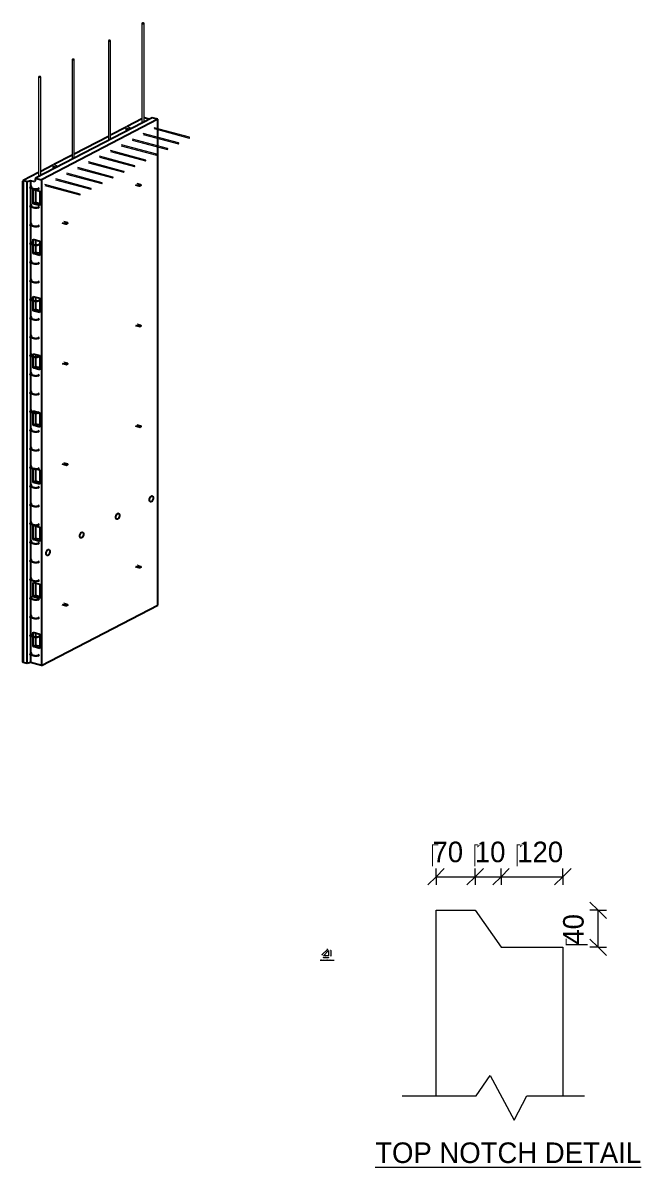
# Model space of a CAD drawing. Header units: millimetres. Extents: x 8200 to 32775, y -2059 to 19057.
# Drawn here: x 26763 to 32775, y 1067 to 12197 of the extents above; entities that cross this region are included whole.
import ezdxf

# ---------------------------------------------------------------- set-up
doc = ezdxf.new("R2010")
doc.units = ezdxf.units.MM
for name, color, linetype, lineweight in [('A-ANNO-DIMS', 211, 'Continuous', 9), ('A-ANNO-DIMS-3', 211, 'Continuous', 9), ('A-ANNO-DIMS-80', 211, 'Continuous', 9), ('A-DETL-THIN', 151, 'Continuous', 18), ('A-GENM', 13, 'Continuous', 18), ('A-WALL', 113, 'Continuous', 25), ('G-ANNO-TEXT', 231, 'Continuous', 9), ('S-RBAR', 171, 'Continuous', 18)]:
    doc.layers.add(name, color=color, linetype=linetype, lineweight=lineweight)
doc.styles.add('Arial_5', font='arial.ttf', dxfattribs={"height": 7.5})
doc.styles.add('Nirmala UI Semilight_3', font='NirmalaS.ttf', dxfattribs={"height": 7.5})
doc.styles.add('Nirmala UI Semilight_4', font='NirmalaS.ttf', dxfattribs={"height": 200})
doc.styles.add('Nirmala UI Semilight_5', font='NirmalaS.ttf', dxfattribs={"height": 200})
doc.dimstyles.new('Arrow_Filled_-_2_5_NI_UI_5', dxfattribs={"dimscale": 304.8, "dimtxt": 7.85523, "dimasz": 0.019685, "dimexe": 0.009843, "dimexo": 0.0625, "dimgap": 0.009843, "dimtad": 1, "dimdec": 4, "dimzin": 0, "dimdsep": 46, "dimtxsty": 'Nirmala UI Semilight_3', "dimblk1": 'OBLIQUE', "dimblk2": 'OBLIQUE', "dimsah": 1, "dimcen": 0.09, "dimazin": 0, "dimtfac": 1, "dimtdec": 4, "dimtix": 1, "dimtmove": 0, "dimatfit": 3, "dimfxl": 0.009843, "dimfxlon": 1, "dimtvp": 1, "dimtolj": 1, "dimtzin": 0, "dimarcsym": 2})
doc.dimstyles.new('Arrow_Filled_-_2_5_NI_UI_6', dxfattribs={"dimscale": 304.8, "dimtxt": 209.472789, "dimasz": 0.524934, "dimexe": 0.262467, "dimexo": 0.0625, "dimgap": 0.262467, "dimtad": 1, "dimdec": 4, "dimzin": 0, "dimdsep": 46, "dimtxsty": 'Nirmala UI Semilight_4', "dimblk1": 'OBLIQUE', "dimblk2": 'OBLIQUE', "dimsah": 1, "dimcen": 0.09, "dimazin": 0, "dimtfac": 1, "dimtdec": 4, "dimtix": 1, "dimtmove": 2, "dimatfit": 3, "dimfxl": 0.262467, "dimfxlon": 1, "dimtvp": 1, "dimtolj": 1, "dimtzin": 0, "dimarcsym": 2})
doc.dimstyles.new('Arrow_Filled_-_2_5_NI_UI_7', dxfattribs={"dimscale": 304.8, "dimtxt": 209.472789, "dimasz": 0.524934, "dimexe": 0.262467, "dimexo": 0.0625, "dimgap": 0.262467, "dimtad": 1, "dimdec": 4, "dimzin": 0, "dimdsep": 46, "dimtxsty": 'Nirmala UI Semilight_4', "dimblk1": 'OBLIQUE', "dimblk2": 'OBLIQUE', "dimsah": 1, "dimcen": 0.09, "dimazin": 0, "dimtfac": 1, "dimtdec": 4, "dimtix": 1, "dimtmove": 0, "dimatfit": 3, "dimfxl": 0.262467, "dimfxlon": 1, "dimtvp": 1, "dimtolj": 1, "dimtzin": 0, "dimarcsym": 2})

# ---------------------------------------------------------------- blocks, each defined once
blk = doc.blocks.new('Rebar Bar - Part 3166313199-431004-3D Ortho')
at = {"layer": 'S-RBAR'}
for p, q in [((-8255, 10611), (-8271, 10603)), ((-8267, 10595), (-8251, 10604))]:
    blk.add_line(p, q, dxfattribs=at)
blk = doc.blocks.new('Rebar Bar - Part 2227165887-431004-3D Ortho')
at = {"layer": 'S-RBAR'}
for points in [[(-8271, 10603, 0), (-8271, 10602, 0), (-8272, 10602, 0), (-8272, 10602, 0), (-8273, 10601, 0), (-8273, 10601, 0), (-8274, 10600, 0), (-8274, 10600, 0), (-8275, 10599, 0), (-8275, 10599, 0), (-8276, 10598, 0), (-8276, 10598, 0), (-8276, 10597, 0), (-8276, 10597, 0), (-8277, 10596, 0), (-8277, 10595, 0), (-8277, 10594, 0), (-8277, 10594, 0), (-8276, 10593, 0), (-8276, 10592, 0), (-8276, 10592, 0), (-8276, 10591, 0), (-8275, 10590, 0), (-8275, 10590, 0), (-8274, 10589, 0), (-8274, 10589, 0), (-8274, 10589, 0), (-8273, 10588, 0), (-8273, 10588, 0), (-8272, 10587, 0), (-8271, 10587, 0), (-8271, 10587, 0), (-8270, 10586, 0), (-8270, 10586, 0), (-8269, 10586, 0), (-8268, 10586, 0), (-8268, 10585, 0), (-8267, 10585, 0), (-8266, 10585, 0), (-8266, 10585, 0), (-8265, 10585, 0)], [(-8269, 10595, 0), (-8269, 10595, 0), (-8269, 10595, 0), (-8269, 10595, 0), (-8269, 10595, 0), (-8268, 10595, 0), (-8268, 10595, 0), (-8268, 10594, 0), (-8268, 10594, 0), (-8267, 10594, 0), (-8267, 10594, 0), (-8267, 10594, 0), (-8266, 10594, 0), (-8266, 10593, 0), (-8266, 10593, 0), (-8265, 10593, 0), (-8265, 10593, 0), (-8264, 10593, 0), (-8264, 10593, 0), (-8263, 10592, 0)], [(-8269, 10594, 0), (-8269, 10594, 0), (-8269, 10594, 0), (-8269, 10594, 0), (-8268, 10595, 0), (-8268, 10595, 0), (-8268, 10595, 0), (-8268, 10595, 0), (-8267, 10595, 0), (-8267, 10595, 0), (-8267, 10595, 0)]]:
    blk.add_polyline3d(points, dxfattribs=at)
blk = doc.blocks.new('Rebar Bar - Part 981547073-431004-3D Ortho')
at = {"layer": 'S-RBAR'}
for p, q in [((-8265, 10585), (-8228, 10575)), ((-8226, 10582), (-8263, 10592))]:
    blk.add_line(p, q, dxfattribs=at)
blk = doc.blocks.new('Rebar Bar - Part 2227165887-V4-3D Ortho')
at = {"layer": 'S-RBAR'}
for points in [[(-8197, 10577, 0), (-8198, 10576, 0), (-8198, 10576, 0), (-8199, 10576, 0), (-8200, 10576, 0), (-8200, 10575, 0), (-8201, 10575, 0), (-8202, 10575, 0), (-8203, 10575, 0), (-8203, 10574, 0), (-8204, 10574, 0), (-8205, 10574, 0), (-8206, 10574, 0), (-8206, 10574, 0), (-8207, 10574, 0), (-8208, 10574, 0), (-8209, 10573, 0), (-8210, 10573, 0), (-8211, 10573, 0), (-8211, 10573, 0), (-8212, 10573, 0), (-8213, 10573, 0), (-8214, 10573, 0), (-8215, 10573, 0), (-8216, 10573, 0), (-8216, 10573, 0), (-8217, 10573, 0), (-8218, 10573, 0), (-8219, 10573, 0), (-8220, 10573, 0), (-8221, 10573, 0), (-8222, 10573, 0), (-8222, 10574, 0), (-8223, 10574, 0), (-8224, 10574, 0), (-8225, 10574, 0), (-8226, 10574, 0), (-8226, 10574, 0), (-8227, 10574, 0), (-8228, 10575, 0), (-8228, 10575, 0)], [(-8201, 10584, 0), (-8201, 10584, 0), (-8202, 10583, 0), (-8202, 10583, 0), (-8203, 10583, 0), (-8203, 10583, 0), (-8204, 10583, 0), (-8204, 10583, 0), (-8205, 10582, 0), (-8205, 10582, 0), (-8206, 10582, 0), (-8206, 10582, 0), (-8207, 10582, 0), (-8208, 10582, 0), (-8208, 10582, 0), (-8209, 10582, 0), (-8210, 10581, 0), (-8210, 10581, 0), (-8211, 10581, 0), (-8212, 10581, 0), (-8213, 10581, 0), (-8213, 10581, 0), (-8214, 10581, 0), (-8215, 10581, 0), (-8216, 10581, 0), (-8216, 10581, 0), (-8217, 10581, 0), (-8218, 10581, 0), (-8219, 10581, 0), (-8219, 10581, 0), (-8220, 10581, 0), (-8221, 10581, 0), (-8221, 10581, 0), (-8222, 10582, 0), (-8223, 10582, 0), (-8223, 10582, 0), (-8224, 10582, 0), (-8225, 10582, 0), (-8225, 10582, 0), (-8226, 10582, 0), (-8226, 10582, 0)]]:
    blk.add_polyline3d(points, dxfattribs=at)
blk = doc.blocks.new('Rebar Bar - Part 3131074535-431004-3D Ortho')
at = {"layer": 'S-RBAR'}
for p, q in [((-8185, 10592), (-8201, 10584)), ((-8197, 10577), (-8181, 10585))]:
    blk.add_line(p, q, dxfattribs=at)
blk = doc.blocks.new('Rebar Bar - Part 3131074535-V5-3D Ortho')
at = {"layer": 'S-RBAR'}
for p, q in [((-8185, 10229), (-8201, 10221)), ((-8197, 10214), (-8181, 10222))]:
    blk.add_line(p, q, dxfattribs=at)
blk = doc.blocks.new('Rebar Bar - Part 3131074535-V6-3D Ortho')
at = {"layer": 'S-RBAR'}
for p, q in [((-8178, 10051), (-8201, 10039)), ((-8197, 10032), (-8178, 10042))]:
    blk.add_line(p, q, dxfattribs=at)
blk = doc.blocks.new('Rebar Bar - Part 3131074535-V7-3D Ortho')
at = {"layer": 'S-RBAR'}
for p, q in [((-8185, 7687), (-8201, 7679)), ((-8197, 7671), (-8181, 7680))]:
    blk.add_line(p, q, dxfattribs=at)
blk = doc.blocks.new('Rebar Bar - Part 3166313199-V8-3D Ortho')
at = {"layer": 'S-RBAR'}
for p, q in [((-8255, 6979), (-8271, 6971)), ((-8267, 6964), (-8251, 6973))]:
    blk.add_line(p, q, dxfattribs=at)
blk = doc.blocks.new('RR spread anchor face based - RR-SA-3_0-200-1726827-3D Ortho')
at = {"layer": 'A-GENM'}
for p, q in [((-8050, 10816), (-8052, 10812)), ((-8052, 10812), (-8052, 10772)), ((-8050, 10816), (-8044, 10819)), ((-8021, 10808), (-8050, 10816)), ((-8044, 10819), (-8016, 10811)), ((-8037, 10796), (-8037, 10792)), ((-8021, 10808), (-8016, 10811)), ((-8019, 10803), (-8021, 10808)), ((-8014, 10806), (-8019, 10803)), ((-8019, 10789), (-8019, 10803)), ((-8016, 10811), (-8014, 10806)), ((-8014, 10806), (-8014, 10792)), ((-8043, 10789), (-8043, 10793)), ((-8028, 10789), (-8028, 10785)), ((-8028, 10785), (-8028, 10784))]:
    blk.add_line(p, q, dxfattribs=at)
for points in [[(-8043, 10793, 0), (-8043, 10795, 0), (-8042, 10797, 0), (-8041, 10798, 0), (-8039, 10799, 0), (-8038, 10800, 0), (-8036, 10800, 0), (-8034, 10799, 0), (-8032, 10797, 0), (-8030, 10796, 0), (-8029, 10794, 0), (-8029, 10791, 0), (-8028, 10789, 0)], [(-8036, 10800, 0), (-8037, 10798, 0), (-8037, 10796, 0)], [(-8038, 10780, 0), (-8039, 10781, 0), (-8041, 10783, 0), (-8042, 10785, 0), (-8043, 10787, 0), (-8043, 10789, 0)], [(-8037, 10792, 0), (-8037, 10790, 0), (-8036, 10788, 0), (-8035, 10786, 0), (-8033, 10784, 0), (-8032, 10783, 0)]]:
    blk.add_polyline3d(points, dxfattribs=at)
blk = doc.blocks.new('RR spread anchor face based - RR-SA-2_5-150-1726819-3D Ortho')
at = {"layer": 'A-GENM'}
for p, q in [((-7960, 10256), (-7924, 10246)), ((-7924, 10237), (-7960, 10246)), ((-7906, 10255), (-7943, 10265)), ((-7928, 10251), (-7933, 10252)), ((-7924, 10256), (-7920, 10255)), ((-7924, 10246), (-7918, 10246)), ((-7924, 10237), (-7924, 10246)), ((-7918, 10246), (-7904, 10253)), ((-7918, 10246), (-7918, 10236)), ((-7904, 10244), (-7918, 10236)), ((-7904, 10253), (-7906, 10255)), ((-7904, 10253), (-7904, 10244)), ((-7918, 10236), (-7924, 10237))]:
    blk.add_line(p, q, dxfattribs=at)
for points in [[(-7933, 10252, 0), (-7934, 10252, 0), (-7935, 10253, 0), (-7935, 10254, 0), (-7935, 10254, 0), (-7935, 10255, 0), (-7934, 10256, 0), (-7933, 10256, 0), (-7931, 10256, 0), (-7930, 10257, 0), (-7928, 10257, 0), (-7926, 10257, 0), (-7924, 10256, 0)], [(-7920, 10255, 0), (-7918, 10254, 0), (-7917, 10254, 0), (-7917, 10253, 0), (-7917, 10252, 0), (-7917, 10252, 0), (-7918, 10251, 0), (-7919, 10251, 0), (-7921, 10250, 0), (-7922, 10250, 0), (-7924, 10250, 0), (-7926, 10250, 0), (-7928, 10251, 0)]]:
    blk.add_polyline3d(points, dxfattribs=at)
blk = doc.blocks.new('Rebar Bar - Part 1814174108-431004-3D Ortho')
at = {"layer": 'S-RBAR'}
for p, q in [((-7511, 12023), (-7511, 11053)), ((-7491, 11063), (-7491, 12023))]:
    blk.add_line(p, q, dxfattribs=at)
for points in [[(-7495, 12026, 0), (-7497, 12027, 0), (-7500, 12027, 0), (-7503, 12027, 0), (-7505, 12027, 0), (-7507, 12026, 0), (-7509, 12025, 0), (-7510, 12025, 0), (-7511, 12024, 0), (-7511, 12023, 0), (-7510, 12022, 0), (-7509, 12021, 0), (-7507, 12020, 0)], [(-7507, 12020, 0), (-7505, 12020, 0), (-7502, 12020, 0), (-7499, 12020, 0), (-7497, 12020, 0), (-7495, 12020, 0), (-7493, 12021, 0), (-7492, 12022, 0), (-7491, 12023, 0), (-7491, 12024, 0), (-7492, 12025, 0), (-7493, 12026, 0), (-7495, 12026, 0)]]:
    blk.add_polyline3d(points, dxfattribs=at)
blk = doc.blocks.new('Rebar Bar - Part 1026889929-431004-3D Ortho')
at = {"layer": 'S-RBAR'}
for p, q in [((-8189, 11672), (-8189, 10701)), ((-8169, 10712), (-8169, 11672))]:
    blk.add_line(p, q, dxfattribs=at)
for points in [[(-8173, 11675, 0), (-8175, 11675, 0), (-8178, 11675, 0), (-8181, 11675, 0), (-8183, 11675, 0), (-8185, 11674, 0), (-8187, 11674, 0), (-8188, 11673, 0), (-8189, 11672, 0), (-8189, 11671, 0), (-8188, 11670, 0), (-8187, 11669, 0), (-8185, 11668, 0)], [(-8185, 11668, 0), (-8182, 11668, 0), (-8180, 11668, 0), (-8177, 11668, 0), (-8175, 11668, 0), (-8173, 11669, 0), (-8171, 11669, 0), (-8170, 11670, 0), (-8169, 11671, 0), (-8169, 11672, 0), (-8170, 11673, 0), (-8171, 11674, 0), (-8173, 11675, 0)]]:
    blk.add_polyline3d(points, dxfattribs=at)
blk = doc.blocks.new('Rebar Bar - Part 1386382727-431004-3D Ortho')
at = {"layer": 'S-RBAR'}
for p, q in [((-7184, 12193), (-7184, 11223)), ((-7164, 11233), (-7164, 12193))]:
    blk.add_line(p, q, dxfattribs=at)
for points in [[(-7168, 12196, 0), (-7170, 12196, 0), (-7173, 12197, 0), (-7176, 12197, 0), (-7178, 12196, 0), (-7180, 12196, 0), (-7182, 12195, 0), (-7183, 12194, 0), (-7184, 12193, 0), (-7184, 12192, 0), (-7183, 12191, 0), (-7182, 12191, 0), (-7180, 12190, 0)], [(-7180, 12190, 0), (-7178, 12189, 0), (-7175, 12189, 0), (-7172, 12189, 0), (-7170, 12190, 0), (-7168, 12190, 0), (-7166, 12191, 0), (-7165, 12192, 0), (-7164, 12193, 0), (-7164, 12194, 0), (-7165, 12195, 0), (-7166, 12195, 0), (-7168, 12196, 0)]]:
    blk.add_polyline3d(points, dxfattribs=at)
blk = doc.blocks.new('Rebar Bar - Part 4226160731-431004-3D Ortho')
at = {"layer": 'S-RBAR'}
for p, q in [((-8130, 10616), (-7787, 10524)), ((-7785, 10532), (-8128, 10624))]:
    blk.add_line(p, q, dxfattribs=at)
for points in [[(-7784, 10529, 0), (-7784, 10530, 0), (-7784, 10531, 0), (-7785, 10531, 0), (-7785, 10532, 0), (-7786, 10532, 0), (-7786, 10532, 0), (-7787, 10531, 0), (-7788, 10531, 0), (-7788, 10530, 0), (-7788, 10529, 0), (-7789, 10528, 0), (-7789, 10527, 0)], [(-7789, 10527, 0), (-7789, 10526, 0), (-7788, 10525, 0), (-7788, 10525, 0), (-7788, 10524, 0), (-7787, 10524, 0), (-7786, 10524, 0), (-7786, 10525, 0), (-7785, 10525, 0), (-7785, 10526, 0), (-7784, 10527, 0), (-7784, 10528, 0), (-7784, 10529, 0)]]:
    blk.add_polyline3d(points, dxfattribs=at)
blk = doc.blocks.new('Rebar Bar - Part 4226160731-V9-3D Ortho')
at = {"layer": 'S-RBAR'}
for p, q in [((-7491, 10947), (-7149, 10855)), ((-7147, 10863), (-7489, 10955))]:
    blk.add_line(p, q, dxfattribs=at)
for points in [[(-7146, 10860, 0), (-7146, 10861, 0), (-7146, 10862, 0), (-7147, 10863, 0), (-7147, 10863, 0), (-7148, 10863, 0), (-7148, 10863, 0), (-7149, 10862, 0), (-7150, 10862, 0), (-7150, 10861, 0), (-7150, 10860, 0), (-7151, 10859, 0), (-7151, 10858, 0)], [(-7151, 10858, 0), (-7151, 10857, 0), (-7150, 10856, 0), (-7150, 10856, 0), (-7150, 10855, 0), (-7149, 10855, 0), (-7148, 10855, 0), (-7148, 10856, 0), (-7147, 10856, 0), (-7147, 10857, 0), (-7146, 10858, 0), (-7146, 10859, 0), (-7146, 10860, 0)]]:
    blk.add_polyline3d(points, dxfattribs=at)
blk = doc.blocks.new('DIMBLOCK115-CHAMFER DETAIL')
at = {"layer": 'A-ANNO-DIMS-3'}
for p, q in [((29686, 3105), (29683, 3102)), ((29686, 3105), (29689, 3108)), ((29686, 3105), (29686, 3108)), ((29686, 3105), (29736, 3105)), ((29686, 3105), (29686, 3102)), ((29736, 3105), (29733, 3102)), ((29736, 3105), (29739, 3108)), ((29736, 3105), (29736, 3108)), ((29736, 3105), (29736, 3102))]:
    blk.add_line(p, q, dxfattribs=at)
at = {"layer": 'A-ANNO-DIMS-3', "color": 0, "insert": (29706, 3118), "char_height": 7.5, "width": 11.65, "attachment_point": 1, "line_spacing_factor": 1.142579, "style": 'Nirmala UI Semilight_3'}
blk.add_mtext('\u202a10', dxfattribs=at)
blk = doc.blocks.new('_Oblique')
at = {"color": 0, "linetype": 'ByBlock', "lineweight": -2}
blk.add_line((-0.5, -0.5), (0.5, 0.5), dxfattribs=at)
blk = doc.blocks.new('DIMBLOCK116-CHAMFER DETAIL')
at = {"layer": 'A-ANNO-DIMS-3'}
for p, q in [((29757, 3173), (29754, 3176)), ((29757, 3173), (29754, 3173)), ((29757, 3123), (29754, 3126)), ((29757, 3123), (29754, 3123)), ((29757, 3173), (29757, 3123)), ((29757, 3173), (29760, 3170)), ((29757, 3173), (29760, 3173)), ((29757, 3123), (29760, 3120)), ((29757, 3123), (29760, 3123))]:
    blk.add_line(p, q, dxfattribs=at)
at = {"layer": 'A-ANNO-DIMS-3', "color": 0, "insert": (29745, 3143), "char_height": 7.5, "width": 11.65, "attachment_point": 1, "rotation": 90, "line_spacing_factor": 1.142579, "style": 'Nirmala UI Semilight_3'}
blk.add_mtext('\u202a10', dxfattribs=at)
blk = doc.blocks.new('DIMBLOCK117-CHAMFER DETAIL')
at = {"layer": 'A-ANNO-DIMS-3'}
for p, q in [((29674, 3135), (29672, 3137)), ((29674, 3135), (29724, 3185)), ((29674, 3135), (29674, 3139)), ((29674, 3135), (29674, 3130)), ((29674, 3135), (29677, 3133)), ((29724, 3185), (29722, 3187)), ((29724, 3185), (29724, 3189)), ((29724, 3185), (29724, 3180)), ((29724, 3185), (29727, 3183))]:
    blk.add_line(p, q, dxfattribs=at)
at = {"layer": 'A-ANNO-DIMS-3', "color": 0, "insert": (29687, 3165), "char_height": 7.5, "width": 11.83, "attachment_point": 1, "rotation": 45, "line_spacing_factor": 1.142579, "style": 'Nirmala UI Semilight_3'}
blk.add_mtext('\u202a14', dxfattribs=at)
blk = doc.blocks.new('DIMBLOCK118-TOP NOTCH DETAIL')
at = {"layer": 'A-ANNO-DIMS-80'}
for p, q in [((30781, 3892), (30861, 3972)), ((30781, 3892), (30781, 3972)), ((31161, 3892), (31241, 3972)), ((31161, 3892), (31161, 3972)), ((30781, 3892), (30701, 3812)), ((30781, 3892), (31161, 3892)), ((30781, 3892), (30781, 3812)), ((31161, 3892), (31081, 3812)), ((31161, 3892), (31161, 3812))]:
    blk.add_line(p, q, dxfattribs=at)
at = {"layer": 'A-ANNO-DIMS-80', "color": 0, "insert": (30746, 4233), "char_height": 200, "width": 356.48, "attachment_point": 1, "line_spacing_factor": 1.142579, "style": 'Nirmala UI Semilight_4'}
blk.add_mtext('\u202a70', dxfattribs=at)
blk = doc.blocks.new('DIMBLOCK119-TOP NOTCH DETAIL')
at = {"layer": 'A-ANNO-DIMS-80'}
for p, q in [((31161, 3892), (31241, 3972)), ((31161, 3892), (31161, 3972)), ((31413, 3892), (31493, 3972)), ((31413, 3892), (31413, 3972)), ((31161, 3892), (31081, 3812)), ((31161, 3892), (31413, 3892)), ((31161, 3892), (31161, 3812)), ((31413, 3892), (31333, 3812)), ((31413, 3892), (31413, 3812))]:
    blk.add_line(p, q, dxfattribs=at)
at = {"layer": 'A-ANNO-DIMS-80', "color": 0, "insert": (31158, 4233), "char_height": 200, "width": 310.78, "attachment_point": 1, "line_spacing_factor": 1.142579, "style": 'Nirmala UI Semilight_4'}
blk.add_mtext('\u202a10', dxfattribs=at)
blk = doc.blocks.new('DIMBLOCK120-TOP NOTCH DETAIL')
at = {"layer": 'A-ANNO-DIMS-80'}
for p, q in [((31413, 3892), (31493, 3972)), ((31413, 3892), (31413, 3972)), ((32013, 3892), (32093, 3972)), ((32013, 3892), (32013, 3972)), ((31413, 3892), (31333, 3812)), ((31413, 3892), (32013, 3892)), ((31413, 3892), (31413, 3812)), ((32013, 3892), (31933, 3812)), ((32013, 3892), (32013, 3812))]:
    blk.add_line(p, q, dxfattribs=at)
at = {"layer": 'A-ANNO-DIMS-80', "color": 0, "insert": (31570, 4233), "char_height": 200, "width": 493.59, "attachment_point": 1, "line_spacing_factor": 1.142579, "style": 'Nirmala UI Semilight_4'}
blk.add_mtext('\u202a120', dxfattribs=at)
blk = doc.blocks.new('DIMBLOCK121-TOP NOTCH DETAIL')
at = {"layer": 'A-ANNO-DIMS-80'}
for p, q in [((32357, 3565), (32277, 3645)), ((32357, 3565), (32277, 3565)), ((32357, 3205), (32357, 3565)), ((32357, 3565), (32437, 3485)), ((32357, 3565), (32437, 3565)), ((32357, 3205), (32277, 3285)), ((32357, 3205), (32277, 3205)), ((32357, 3205), (32437, 3125)), ((32357, 3205), (32437, 3205))]:
    blk.add_line(p, q, dxfattribs=at)
at = {"layer": 'A-ANNO-DIMS-80', "color": 0, "insert": (32016, 3231), "char_height": 200, "width": 370.2, "attachment_point": 1, "rotation": 90, "line_spacing_factor": 1.142579, "style": 'Nirmala UI Semilight_4'}
blk.add_mtext('\u202a40', dxfattribs=at)

msp = doc.modelspace()

# ---------------------------------------------------------------- linework, layer by layer
at = {"layer": 'A-DETL-THIN', "lineweight": 9}
for p, q in [((30781.0825, 1760.77489), (30781.0825, 3565.45823)), ((30781.0825, 3565.45823), (31161.0825, 3565.45823)), ((31161.0825, 3565.45823), (31413.45613, 3205.03133)), ((31413.45613, 3205.03133), (32013.45613, 3205.03133)), ((32013.45613, 3205.03133), (32013.45613, 1760.77489)), ((31172.06228, 1760.77489), (31306.26858, 1959.7439)), ((31306.26858, 1959.7439), (31540.46837, 1523.30928)), ((30452.06228, 1760.77489), (31172.06228, 1760.77489)), ((31540.46837, 1523.30928), (31664.09708, 1760.77489)), ((31664.09708, 1760.77489), (32224.09708, 1760.77489))]:
    msp.add_line(p, q, dxfattribs=at)
at = {"layer": 'A-DETL-THIN'}
for p, q in [((29736.35133, 3172.79249), (29686.35133, 3122.79249)), ((29736.35133, 3122.79249), (29686.35133, 3122.79249)), ((29736.35133, 3172.79249), (29736.35133, 3122.79249))]:
    msp.add_line(p, q, dxfattribs=at)
at = {"layer": 'A-WALL'}
for p, q in [((28019.73214, 11273.91006), (26886.13889, 10685.67538)), ((28076.50618, 11258.58796), (26942.91294, 10670.35328)), ((27921.18422, 11262.45335), (27776.80379, 11187.53267)), ((27945.79736, 11275.22539), (27941.00436, 11272.73825)), ((27945.79946, 11275.22483), (27986.35157, 11264.28068)), ((27986.35157, 11264.28068), (27971.06523, 11249.95067)), ((27971.06523, 11249.95067), (27972.70627, 11249.50779)), ((27986.35157, 11264.28068), (27986.35157, 11256.5885)), ((28076.50618, 11258.58796), (28019.73214, 11273.91006)), ((28076.50618, 11166.34233), (28076.50618, 11258.58796)), ((27765.9931, 11181.92288), (27614.02881, 11103.06685)), ((28076.50618, 11082.46225), (28076.50618, 11158.14654)), ((27594.20866, 11092.78194), (27263.07115, 10920.95085)), ((28076.50618, 10998.58216), (28076.50618, 11074.35578)), ((27243.251, 10910.66594), (27064.35974, 10817.83719)), ((28076.50618, 6533.79784), (28076.50618, 10990.42773)), ((27053.028, 10811.95702), (26936.0956, 10751.27944)), ((26916.27545, 10740.99454), (26765.40976, 10662.70858)), ((26886.13889, 10685.67538), (26878.02805, 10650.77078)), ((26886.13889, 10685.67538), (26942.91294, 10670.35328)), ((26765.41166, 10662.71006), (26763.14973, 10658.66019)), ((26763.14973, 5980.237), (26763.14973, 10658.66019)), ((26805.96397, 10651.76387), (26765.41186, 10662.70802)), ((26765.41186, 10662.70802), (26765.41186, 5975.01144)), ((26837.47199, 10661.71599), (26805.96397, 10651.76387)), ((26805.96397, 5964.06729), (26805.96397, 10651.76387)), ((26878.02805, 10650.77078), (26837.47199, 10661.71599)), ((26837.47199, 10661.71599), (26837.47199, 10604.16697)), ((26837.47199, 10595.06341), (26837.47199, 10594.27552)), ((26837.47199, 10585.5683), (26837.47199, 10422.59408)), ((26861.80452, 10437.2246), (26861.80452, 10576.32539)), ((26861.80452, 10576.32539), (26926.69125, 10558.81384)), ((26942.91294, 10670.35328), (26942.91294, 5945.56316)), ((26884.5386, 10570.18994), (26884.5386, 10451.89721)), ((26926.69125, 10558.81384), (26926.69125, 10419.71306)), ((26837.47199, 10413.49051), (26837.47199, 10412.70262)), ((26837.47199, 10403.99541), (26837.47199, 10241.02118)), ((26861.80452, 10437.2246), (26884.5386, 10451.89721)), ((26926.69125, 10419.71306), (26861.80452, 10437.2246)), ((26884.5386, 10451.89721), (26926.69125, 10440.52111)), ((26837.47199, 10231.91762), (26837.47199, 10231.12972)), ((26837.47199, 10222.42251), (26837.47199, 10059.44828)), ((26837.47199, 10050.34472), (26837.47199, 10049.55683)), ((26837.47199, 10040.84961), (26837.47199, 9877.87539)), ((26861.80452, 10042.24087), (26861.80452, 10091.79097)), ((26861.80452, 10091.79097), (26926.69125, 10074.27943)), ((26861.80452, 9952.69018), (26861.80452, 10034.12779)), ((26884.5386, 10085.65553), (26884.5386, 10036.93012)), ((26884.5386, 10028.64643), (26884.5386, 9967.36279)), ((26926.69125, 10074.27943), (26926.69125, 9935.17864)), ((26861.80452, 9952.69018), (26884.5386, 9967.36279)), ((26926.69125, 9935.17864), (26861.80452, 9952.69018)), ((26884.5386, 9967.36279), (26926.69125, 9955.98669)), ((26837.47199, 9868.77183), (26837.47199, 9867.98393)), ((26837.47199, 9859.27672), (26837.47199, 9696.30249)), ((26837.47199, 9687.19893), (26837.47199, 9686.41104)), ((26837.47199, 9677.70382), (26837.47199, 9514.72972)), ((26837.47199, 9505.62603), (26837.47199, 9504.83814)), ((26837.47199, 9496.13093), (26837.47199, 9333.1567)), ((26861.80452, 9497.52218), (26861.80452, 9535.38782)), ((26861.80452, 9535.38782), (26926.69125, 9517.87628)), ((26861.80452, 9396.28703), (26861.80452, 9489.4091)), ((26884.5386, 9529.25238), (26884.5386, 9492.21144)), ((26884.5386, 9483.92774), (26884.5386, 9410.95964)), ((26926.69125, 9517.87628), (26926.69125, 9378.77549)), ((26861.80452, 9396.28703), (26884.5386, 9410.95964)), ((26926.69125, 9378.77549), (26861.80452, 9396.28703)), ((26884.5386, 9410.95964), (26926.69125, 9399.58354)), ((26837.47199, 9324.05314), (26837.47199, 9323.26524)), ((26837.47199, 9314.55803), (26837.47199, 9151.5838)), ((26837.47199, 9142.48024), (26837.47199, 9141.69235)), ((26837.47199, 9132.98513), (26837.47199, 8970.01091)), ((26837.47199, 8960.90735), (26837.47199, 8960.11945)), ((26837.47199, 8951.41224), (26837.47199, 8788.43801)), ((26861.80452, 8952.80349), (26861.80452, 8978.98466)), ((26861.80452, 8978.98466), (26926.69125, 8961.47312)), ((26861.80452, 8839.88387), (26861.80452, 8944.69041)), ((26884.5386, 8972.84922), (26884.5386, 8947.49275)), ((26884.5386, 8939.20906), (26884.5386, 8854.55648)), ((26926.69125, 8961.47312), (26926.69125, 8822.37233)), ((26861.80452, 8839.88387), (26884.5386, 8854.55648)), ((26926.69125, 8822.37233), (26861.80452, 8839.88387)), ((26884.5386, 8854.55648), (26926.69125, 8843.18038)), ((26837.47199, 8779.33445), (26837.47199, 8778.54656)), ((26837.47199, 8769.83934), (26837.47199, 8606.86511)), ((26837.47199, 8597.76155), (26837.47199, 8596.97366)), ((26837.47199, 8588.26644), (26837.47199, 8425.29222)), ((26837.47199, 8416.18866), (26837.47199, 8415.40076)), ((26837.47199, 8406.69355), (26837.47199, 8243.71932)), ((26861.80452, 8408.0848), (26861.80452, 8422.58151)), ((26861.80452, 8422.58151), (26912.12015, 8409.0024)), ((26861.80452, 8283.48072), (26861.80452, 8399.97172)), ((26884.5386, 8416.44607), (26884.5386, 8402.77406)), ((26884.5386, 8394.49037), (26884.5386, 8298.15333)), ((26918.35617, 8407.31943), (26926.69125, 8405.06997)), ((26926.69125, 8405.06997), (26926.69125, 8265.96918)), ((26861.80452, 8283.48072), (26884.5386, 8298.15333)), ((26926.69125, 8265.96918), (26861.80452, 8283.48072)), ((26884.5386, 8298.15333), (26926.69125, 8286.77723)), ((26837.47199, 8234.61576), (26837.47199, 8233.82787)), ((26837.47199, 8225.12065), (26837.47199, 8062.14643)), ((26837.47199, 8053.04286), (26837.47199, 8052.25497)), ((26837.47199, 8043.54776), (26837.47199, 7880.57353)), ((26837.47199, 7871.46997), (26837.47199, 7870.68207)), ((26837.47199, 7861.97486), (26837.47199, 7699.00063)), ((26861.80452, 7863.36612), (26861.80452, 7866.17835)), ((26861.80452, 7866.17835), (26893.87349, 7857.52363)), ((26861.80452, 7727.07757), (26861.80452, 7854.9302)), ((26884.5386, 7860.04291), (26884.5386, 7858.05537)), ((26884.5386, 7849.77168), (26884.5386, 7741.75018)), ((26908.61111, 7853.54626), (26926.69125, 7848.66681)), ((26926.69125, 7848.66681), (26926.69125, 7709.56602)), ((26837.47199, 7689.89707), (26837.47199, 7689.10918)), ((26837.47199, 7680.40196), (26837.47199, 7517.42774)), ((26861.80452, 7727.07757), (26884.5386, 7741.75018)), ((26926.69125, 7709.56602), (26861.80452, 7727.07757)), ((26884.5386, 7741.75018), (26926.69125, 7730.37407)), ((26837.47199, 7508.32418), (26837.47199, 7507.53628)), ((26837.47199, 7498.82907), (26837.47199, 7335.85484)), ((26837.47199, 7326.75128), (26837.47199, 7325.96339)), ((26837.47199, 7317.25617), (26837.47199, 7154.28195)), ((26861.80452, 7170.67441), (26861.80452, 7309.7752)), ((26861.80452, 7309.7752), (26926.69125, 7292.26366)), ((26884.5386, 7303.63976), (26884.5386, 7185.34702)), ((26926.69125, 7292.26366), (26926.69125, 7153.16287)), ((26837.47199, 7145.17838), (26837.47199, 7144.39049)), ((26837.47199, 7135.68328), (26837.47199, 6972.70905)), ((26861.80452, 7170.67441), (26884.5386, 7185.34702)), ((26926.69125, 7153.16287), (26861.80452, 7170.67441)), ((26884.5386, 7185.34702), (26926.69125, 7173.97092)), ((26837.47199, 6963.60549), (26837.47199, 6962.81759)), ((26837.47199, 6954.11038), (26837.47199, 6791.13615)), ((26837.47199, 6782.03259), (26837.47199, 6781.2447)), ((26837.47199, 6772.53748), (26837.47199, 6609.56326)), ((26861.80452, 6614.27126), (26861.80452, 6753.37204)), ((26861.80452, 6753.37204), (26926.69125, 6735.8605)), ((26884.5386, 6747.2366), (26884.5386, 6628.94387)), ((26926.69125, 6735.8605), (26926.69125, 6596.75971)), ((26837.47199, 6600.4597), (26837.47199, 6599.6718)), ((26837.47199, 6590.96459), (26837.47199, 6427.99036)), ((26861.80452, 6614.27126), (26884.5386, 6628.94387)), ((26926.69125, 6596.75971), (26861.80452, 6614.27126)), ((26884.5386, 6628.94387), (26926.69125, 6617.56777)), ((26942.91294, 5945.56316), (28076.50618, 6533.79784)), ((26837.47199, 6418.8868), (26837.47199, 6418.09891)), ((26837.47199, 6409.39169), (26837.47199, 6246.41747)), ((26837.47199, 6237.15091), (26837.47199, 6236.52601)), ((26861.80452, 6229.21005), (26861.80452, 6268.83763)), ((26861.80452, 6268.83763), (26926.69125, 6251.32609)), ((26884.5386, 6262.66268), (26884.5386, 6223.89931)), ((26926.69125, 6251.32609), (26926.69125, 6112.2253)), ((26837.47199, 6227.8188), (26837.47199, 6064.84457)), ((26861.80452, 6129.73684), (26861.80452, 6221.09697)), ((26861.80452, 6129.73684), (26884.5386, 6144.40945)), ((26926.69125, 6112.2253), (26861.80452, 6129.73684)), ((26884.5386, 6215.61561), (26884.5386, 6144.40945)), ((26884.5386, 6144.40945), (26926.69125, 6133.03335)), ((26837.47199, 6055.74101), (26837.47199, 6054.95311)), ((26837.47199, 6046.2459), (26837.47199, 5974.01942)), ((26765.41186, 5975.01144), (26763.14973, 5980.237)), ((26805.96397, 5964.06729), (26765.41186, 5975.01144)), ((26837.47199, 5974.01942), (26805.96397, 5964.06729)), ((26942.91294, 5945.56316), (26837.47199, 5974.01942))]:
    msp.add_line(p, q, dxfattribs=at)
for points in [[(28012.16394, 7539.02913, 0), (28007.62221, 7537.62032, 0), (28003.39, 7538.20342, 0), (27999.75571, 7540.73869, 0), (27996.96703, 7545.05335, 0), (27995.21399, 7550.85337, 0), (27994.61606, 7557.74349, 0), (27995.21399, 7565.25415, 0), (27996.96703, 7572.87351, 0), (27999.75571, 7580.08234, 0), (28003.39, 7586.38935, 0), (28007.62221, 7591.36474, 0), (28012.16394, 7594.66944, 0)], [(28012.16394, 7594.66944, 0), (28016.70567, 7596.07825, 0), (28020.93788, 7595.49515, 0), (28024.57217, 7592.95988, 0), (28027.36085, 7588.64522, 0), (28029.11389, 7582.8452, 0), (28029.71182, 7575.95509, 0), (28029.11389, 7568.44443, 0), (28027.36085, 7560.82506, 0), (28024.57217, 7553.61624, 0), (28020.93788, 7547.30922, 0), (28016.70567, 7542.33383, 0), (28012.16394, 7539.02913, 0)], [(27685.18839, 7369.35772, 0), (27680.64666, 7367.94892, 0), (27676.41445, 7368.53202, 0), (27672.78016, 7371.06729, 0), (27669.99148, 7375.38195, 0), (27668.23843, 7381.18197, 0), (27667.6405, 7388.07208, 0), (27668.23843, 7395.58274, 0), (27669.99148, 7403.2021, 0), (27672.78016, 7410.41093, 0), (27676.41445, 7416.71794, 0), (27680.64666, 7421.69333, 0), (27685.18839, 7424.99804, 0)], [(27685.18839, 7424.99804, 0), (27689.73011, 7426.40684, 0), (27693.96233, 7425.82374, 0), (27697.59661, 7423.28848, 0), (27700.3853, 7418.97381, 0), (27702.13834, 7413.17379, 0), (27702.73627, 7406.28368, 0), (27702.13834, 7398.77302, 0), (27700.3853, 7391.15366, 0), (27697.59661, 7383.94483, 0), (27693.96233, 7377.63782, 0), (27689.73011, 7372.66243, 0), (27685.18839, 7369.35772, 0)], [(27334.23073, 7187.24172, 0), (27329.689, 7185.83292, 0), (27325.45679, 7186.41602, 0), (27321.8225, 7188.95129, 0), (27319.03381, 7193.26595, 0), (27317.28077, 7199.06597, 0), (27316.68284, 7205.95608, 0), (27317.28077, 7213.46674, 0), (27319.03381, 7221.08611, 0), (27321.8225, 7228.29493, 0), (27325.45679, 7234.60194, 0), (27329.689, 7239.57734, 0), (27334.23073, 7242.88204, 0)], [(27334.23073, 7242.88204, 0), (27338.77245, 7244.29084, 0), (27343.00467, 7243.70774, 0), (27346.63895, 7241.17248, 0), (27349.42764, 7236.85781, 0), (27351.18068, 7231.05779, 0), (27351.77861, 7224.16768, 0), (27351.18068, 7216.65702, 0), (27349.42764, 7209.03766, 0), (27346.63895, 7201.82883, 0), (27343.00467, 7195.52182, 0), (27338.77245, 7190.54643, 0), (27334.23073, 7187.24172, 0)], [(27007.25517, 7017.57032, 0), (27002.71345, 7016.16151, 0), (26998.48123, 7016.74461, 0), (26994.84695, 7019.27988, 0), (26992.05826, 7023.59454, 0), (26990.30522, 7029.39456, 0), (26989.70729, 7036.28467, 0), (26990.30522, 7043.79533, 0), (26992.05826, 7051.4147, 0), (26994.84695, 7058.62352, 0), (26998.48123, 7064.93054, 0), (27002.71345, 7069.90593, 0), (27007.25517, 7073.21063, 0)], [(27007.25517, 7073.21063, 0), (27011.7969, 7074.61944, 0), (27016.02912, 7074.03634, 0), (27019.6634, 7071.50107, 0), (27022.45209, 7067.18641, 0), (27024.20513, 7061.38639, 0), (27024.80306, 7054.49627, 0), (27024.20513, 7046.98562, 0), (27022.45209, 7039.36625, 0), (27019.6634, 7032.15743, 0), (27016.02912, 7025.85041, 0), (27011.7969, 7020.87502, 0), (27007.25517, 7017.57032, 0)]]:
    msp.add_polyline3d(points, dxfattribs=at)

# ---------------------------------------------------------------- block references
at = {"layer": 'A-GENM'}
for name, p in [('RR spread anchor face based - RR-SA-3_0-200-1726827-3D Ortho', (35817.52609, 369.69548)), ('RR spread anchor face based - RR-SA-3_0-200-1726827-3D Ortho', (35105.08204, 0)), ('RR spread anchor face based - RR-SA-2_5-150-1726819-3D Ortho', (35817.52609, 369.69548)), ('RR spread anchor face based - RR-SA-2_5-150-1726819-3D Ortho', (35105.08204, 0)), ('RR spread anchor face based - RR-SA-2_5-150-1726819-3D Ortho', (35817.52609, -998.12894)), ('RR spread anchor face based - RR-SA-2_5-150-1726819-3D Ortho', (35105.08204, -1367.82442)), ('RR spread anchor face based - RR-SA-2_5-150-1726819-3D Ortho', (35817.52609, -1976.56389)), ('RR spread anchor face based - RR-SA-2_5-150-1726819-3D Ortho', (35105.08204, -2346.25937)), ('RR spread anchor face based - RR-SA-2_5-150-1726819-3D Ortho', (35817.52609, -3344.38831)), ('RR spread anchor face based - RR-SA-2_5-150-1726819-3D Ortho', (35105.08204, -3714.08379))]:
    msp.add_blockref(name, p, dxfattribs=at)
at = {"layer": 'S-RBAR'}
for name, p in [('Rebar Bar - Part 1386382727-431004-3D Ortho', (35105.08204, 0)), ('Rebar Bar - Part 1814174108-431004-3D Ortho', (35105.08204, 0)), ('Rebar Bar - Part 1814174108-431004-3D Ortho', (34754.12438, -182.116)), ('Rebar Bar - Part 1026889929-431004-3D Ortho', (35105.08204, 0)), ('Rebar Bar - Part 4226160731-431004-3D Ortho', (36168.48375, 551.81148)), ('Rebar Bar - Part 4226160731-431004-3D Ortho', (35955.80341, 441.44918)), ('Rebar Bar - Part 4226160731-431004-3D Ortho', (36062.14358, 496.63033)), ('Rebar Bar - Part 4226160731-V9-3D Ortho', (35105.08204, 0)), ('Rebar Bar - Part 4226160731-431004-3D Ortho', (35849.46324, 386.26803)), ('Rebar Bar - Part 4226160731-431004-3D Ortho', (35530.44272, 220.72459)), ('Rebar Bar - Part 4226160731-431004-3D Ortho', (35636.7829, 275.90574)), ('Rebar Bar - Part 4226160731-431004-3D Ortho', (35317.76238, 110.3623)), ('Rebar Bar - Part 4226160731-431004-3D Ortho', (35424.10255, 165.54344)), ('Rebar Bar - Part 2227165887-431004-3D Ortho', (35105.08204, 0)), ('Rebar Bar - Part 3166313199-431004-3D Ortho', (35105.08204, 0)), ('Rebar Bar - Part 981547073-431004-3D Ortho', (35105.08204, 0)), ('Rebar Bar - Part 2227165887-V4-3D Ortho', (35105.08204, 0)), ('Rebar Bar - Part 3131074535-431004-3D Ortho', (35105.08204, 0)), ('Rebar Bar - Part 4226160731-431004-3D Ortho', (35105.08204, 0)), ('Rebar Bar - Part 4226160731-431004-3D Ortho', (35211.42221, 55.18115)), ('Rebar Bar - Part 2227165887-431004-3D Ortho', (35105.08204, -181.5729)), ('Rebar Bar - Part 3166313199-431004-3D Ortho', (35105.08204, -181.5729)), ('Rebar Bar - Part 981547073-431004-3D Ortho', (35105.08204, -181.5729)), ('Rebar Bar - Part 2227165887-V4-3D Ortho', (35105.08204, -181.5729)), ('Rebar Bar - Part 3131074535-431004-3D Ortho', (35105.08204, -181.5729)), ('Rebar Bar - Part 2227165887-431004-3D Ortho', (35105.08204, -363.14579)), ('Rebar Bar - Part 3166313199-431004-3D Ortho', (35105.08204, -363.14579)), ('Rebar Bar - Part 981547073-431004-3D Ortho', (35105.08204, -363.14579)), ('Rebar Bar - Part 2227165887-V4-3D Ortho', (35105.08204, -363.14579)), ('Rebar Bar - Part 3131074535-V5-3D Ortho', (35105.08204, 0)), ('Rebar Bar - Part 2227165887-431004-3D Ortho', (35105.08204, -544.71869)), ('Rebar Bar - Part 3166313199-431004-3D Ortho', (35105.08204, -544.71869)), ('Rebar Bar - Part 981547073-431004-3D Ortho', (35105.08204, -544.71869)), ('Rebar Bar - Part 2227165887-V4-3D Ortho', (35105.08204, -544.71869)), ('Rebar Bar - Part 3131074535-V6-3D Ortho', (35105.08204, 0)), ('Rebar Bar - Part 2227165887-431004-3D Ortho', (35105.08204, -726.29158)), ('Rebar Bar - Part 3166313199-431004-3D Ortho', (35105.08204, -726.29158)), ('Rebar Bar - Part 981547073-431004-3D Ortho', (35105.08204, -726.29158)), ('Rebar Bar - Part 2227165887-V4-3D Ortho', (35105.08204, -726.29158)), ('Rebar Bar - Part 3131074535-431004-3D Ortho', (35105.08204, -726.29158)), ('Rebar Bar - Part 2227165887-431004-3D Ortho', (35105.08204, -907.86448)), ('Rebar Bar - Part 3166313199-431004-3D Ortho', (35105.08204, -907.86448)), ('Rebar Bar - Part 981547073-431004-3D Ortho', (35105.08204, -907.86448)), ('Rebar Bar - Part 3131074535-431004-3D Ortho', (35105.08204, -907.86448)), ('Rebar Bar - Part 2227165887-V4-3D Ortho', (35105.08204, -907.86448)), ('Rebar Bar - Part 2227165887-431004-3D Ortho', (35105.08204, -1089.43738)), ('Rebar Bar - Part 3166313199-431004-3D Ortho', (35105.08204, -1089.43738)), ('Rebar Bar - Part 981547073-431004-3D Ortho', (35105.08204, -1089.43738)), ('Rebar Bar - Part 2227165887-V4-3D Ortho', (35105.08204, -1089.43738)), ('Rebar Bar - Part 3131074535-V6-3D Ortho', (35105.08204, -544.71869)), ('Rebar Bar - Part 2227165887-431004-3D Ortho', (35105.08204, -1271.01027)), ('Rebar Bar - Part 3166313199-431004-3D Ortho', (35105.08204, -1271.01027)), ('Rebar Bar - Part 981547073-431004-3D Ortho', (35105.08204, -1271.01027)), ('Rebar Bar - Part 2227165887-V4-3D Ortho', (35105.08204, -1271.01027)), ('Rebar Bar - Part 3131074535-431004-3D Ortho', (35105.08204, -1271.01027)), ('Rebar Bar - Part 2227165887-431004-3D Ortho', (35105.08204, -1452.58317)), ('Rebar Bar - Part 3166313199-431004-3D Ortho', (35105.08204, -1452.58317)), ('Rebar Bar - Part 981547073-431004-3D Ortho', (35105.08204, -1452.58317)), ('Rebar Bar - Part 2227165887-V4-3D Ortho', (35105.08204, -1452.58317)), ('Rebar Bar - Part 3131074535-431004-3D Ortho', (35105.08204, -1452.58317)), ('Rebar Bar - Part 2227165887-431004-3D Ortho', (35105.08204, -1634.15606)), ('Rebar Bar - Part 3166313199-431004-3D Ortho', (35105.08204, -1634.15606)), ('Rebar Bar - Part 981547073-431004-3D Ortho', (35105.08204, -1634.15606)), ('Rebar Bar - Part 2227165887-V4-3D Ortho', (35105.08204, -1634.15606)), ('Rebar Bar - Part 3131074535-V6-3D Ortho', (35105.08204, -1089.43738)), ('Rebar Bar - Part 3166313199-431004-3D Ortho', (35105.08204, -1815.72896)), ('Rebar Bar - Part 2227165887-431004-3D Ortho', (35105.08204, -1815.72896)), ('Rebar Bar - Part 981547073-431004-3D Ortho', (35105.08204, -1815.72896)), ('Rebar Bar - Part 2227165887-V4-3D Ortho', (35105.08204, -1815.72896)), ('Rebar Bar - Part 3131074535-431004-3D Ortho', (35105.08204, -1815.72896)), ('Rebar Bar - Part 2227165887-431004-3D Ortho', (35105.08204, -1997.30186)), ('Rebar Bar - Part 3166313199-431004-3D Ortho', (35105.08204, -1997.30186)), ('Rebar Bar - Part 981547073-431004-3D Ortho', (35105.08204, -1997.30186)), ('Rebar Bar - Part 2227165887-V4-3D Ortho', (35105.08204, -1997.30186)), ('Rebar Bar - Part 3131074535-431004-3D Ortho', (35105.08204, -1997.30186)), ('Rebar Bar - Part 2227165887-431004-3D Ortho', (35105.08204, -2178.87475)), ('Rebar Bar - Part 3166313199-431004-3D Ortho', (35105.08204, -2178.87475)), ('Rebar Bar - Part 981547073-431004-3D Ortho', (35105.08204, -2178.87475)), ('Rebar Bar - Part 2227165887-V4-3D Ortho', (35105.08204, -2178.87475)), ('Rebar Bar - Part 3131074535-431004-3D Ortho', (35105.08204, -2178.87475)), ('Rebar Bar - Part 2227165887-431004-3D Ortho', (35105.08204, -2360.44765)), ('Rebar Bar - Part 3166313199-431004-3D Ortho', (35105.08204, -2360.44765)), ('Rebar Bar - Part 981547073-431004-3D Ortho', (35105.08204, -2360.44765)), ('Rebar Bar - Part 2227165887-V4-3D Ortho', (35105.08204, -2360.44765)), ('Rebar Bar - Part 3131074535-431004-3D Ortho', (35105.08204, -2360.44765)), ('Rebar Bar - Part 2227165887-431004-3D Ortho', (35105.08204, -2542.02055)), ('Rebar Bar - Part 3166313199-431004-3D Ortho', (35105.08204, -2542.02055)), ('Rebar Bar - Part 981547073-431004-3D Ortho', (35105.08204, -2542.02055)), ('Rebar Bar - Part 2227165887-V4-3D Ortho', (35105.08204, -2542.02055)), ('Rebar Bar - Part 3131074535-431004-3D Ortho', (35105.08204, -2542.02055)), ('Rebar Bar - Part 2227165887-431004-3D Ortho', (35105.08204, -2723.59344)), ('Rebar Bar - Part 3166313199-431004-3D Ortho', (35105.08204, -2723.59344)), ('Rebar Bar - Part 981547073-431004-3D Ortho', (35105.08204, -2723.59344)), ('Rebar Bar - Part 2227165887-V4-3D Ortho', (35105.08204, -2723.59344)), ('Rebar Bar - Part 3131074535-431004-3D Ortho', (35105.08204, -2723.59344)), ('Rebar Bar - Part 2227165887-431004-3D Ortho', (35105.08204, -2905.16634)), ('Rebar Bar - Part 3166313199-431004-3D Ortho', (35105.08204, -2905.16634)), ('Rebar Bar - Part 981547073-431004-3D Ortho', (35105.08204, -2905.16634)), ('Rebar Bar - Part 3131074535-V7-3D Ortho', (35105.08204, 0)), ('Rebar Bar - Part 2227165887-V4-3D Ortho', (35105.08204, -2905.16634)), ('Rebar Bar - Part 2227165887-431004-3D Ortho', (35105.08204, -3086.73923)), ('Rebar Bar - Part 3166313199-431004-3D Ortho', (35105.08204, -3086.73923)), ('Rebar Bar - Part 981547073-431004-3D Ortho', (35105.08204, -3086.73923)), ('Rebar Bar - Part 2227165887-V4-3D Ortho', (35105.08204, -3086.73923)), ('Rebar Bar - Part 3131074535-431004-3D Ortho', (35105.08204, -3086.73923)), ('Rebar Bar - Part 2227165887-431004-3D Ortho', (35105.08204, -3268.31213)), ('Rebar Bar - Part 3166313199-431004-3D Ortho', (35105.08204, -3268.31213)), ('Rebar Bar - Part 981547073-431004-3D Ortho', (35105.08204, -3268.31213)), ('Rebar Bar - Part 2227165887-V4-3D Ortho', (35105.08204, -3268.31213)), ('Rebar Bar - Part 3131074535-431004-3D Ortho', (35105.08204, -3268.31213)), ('Rebar Bar - Part 2227165887-431004-3D Ortho', (35105.08204, -3449.88503)), ('Rebar Bar - Part 3166313199-431004-3D Ortho', (35105.08204, -3449.88503)), ('Rebar Bar - Part 981547073-431004-3D Ortho', (35105.08204, -3449.88503)), ('Rebar Bar - Part 2227165887-V4-3D Ortho', (35105.08204, -3449.88503)), ('Rebar Bar - Part 3131074535-431004-3D Ortho', (35105.08204, -3449.88503)), ('Rebar Bar - Part 2227165887-431004-3D Ortho', (35105.08204, -3631.45792)), ('Rebar Bar - Part 3166313199-V8-3D Ortho', (35105.08204, 0)), ('Rebar Bar - Part 981547073-431004-3D Ortho', (35105.08204, -3631.45792)), ('Rebar Bar - Part 2227165887-V4-3D Ortho', (35105.08204, -3631.45792)), ('Rebar Bar - Part 3131074535-431004-3D Ortho', (35105.08204, -3631.45792)), ('Rebar Bar - Part 2227165887-431004-3D Ortho', (35105.08204, -3813.03082)), ('Rebar Bar - Part 3166313199-431004-3D Ortho', (35105.08204, -3813.03082)), ('Rebar Bar - Part 981547073-431004-3D Ortho', (35105.08204, -3813.03082)), ('Rebar Bar - Part 2227165887-V4-3D Ortho', (35105.08204, -3813.03082)), ('Rebar Bar - Part 3131074535-431004-3D Ortho', (35105.08204, -3813.03082)), ('Rebar Bar - Part 2227165887-431004-3D Ortho', (35105.08204, -3994.60371)), ('Rebar Bar - Part 3166313199-431004-3D Ortho', (35105.08204, -3994.60371)), ('Rebar Bar - Part 981547073-431004-3D Ortho', (35105.08204, -3994.60371)), ('Rebar Bar - Part 2227165887-V4-3D Ortho', (35105.08204, -3994.60371)), ('Rebar Bar - Part 3131074535-431004-3D Ortho', (35105.08204, -3994.60371)), ('Rebar Bar - Part 2227165887-431004-3D Ortho', (35105.08204, -4176.17661)), ('Rebar Bar - Part 3166313199-431004-3D Ortho', (35105.08204, -4176.17661)), ('Rebar Bar - Part 981547073-431004-3D Ortho', (35105.08204, -4176.17661)), ('Rebar Bar - Part 2227165887-V4-3D Ortho', (35105.08204, -4176.17661)), ('Rebar Bar - Part 3131074535-431004-3D Ortho', (35105.08204, -4176.17661)), ('Rebar Bar - Part 2227165887-431004-3D Ortho', (35105.08204, -4357.74951)), ('Rebar Bar - Part 3166313199-431004-3D Ortho', (35105.08204, -4357.74951)), ('Rebar Bar - Part 981547073-431004-3D Ortho', (35105.08204, -4357.74951)), ('Rebar Bar - Part 3131074535-V6-3D Ortho', (35105.08204, -3813.03082)), ('Rebar Bar - Part 2227165887-V4-3D Ortho', (35105.08204, -4357.74951)), ('Rebar Bar - Part 2227165887-431004-3D Ortho', (35105.08204, -4539.3224)), ('Rebar Bar - Part 3166313199-431004-3D Ortho', (35105.08204, -4539.3224)), ('Rebar Bar - Part 981547073-431004-3D Ortho', (35105.08204, -4539.3224)), ('Rebar Bar - Part 2227165887-V4-3D Ortho', (35105.08204, -4539.3224)), ('Rebar Bar - Part 3131074535-431004-3D Ortho', (35105.08204, -4539.3224))]:
    msp.add_blockref(name, p, dxfattribs=at)

# ---------------------------------------------------------------- texts
at = {"layer": 'G-ANNO-TEXT', "color": 7, "attachment_point": 1}
for s, insert, char_height, width, style in [('\\LTYPICAL CHAMFER DETAIL', (29652.27311, 3087.48198), 7.5, 166.9113375, 'Arial_5'), ('\\LTOP NOTCH DETAIL', (30189.18373, 1307.16895), 200, 2975.864, 'Nirmala UI Semilight_5')]:
    msp.add_mtext(s, dxfattribs=dict(at, insert=insert, char_height=char_height, width=width, style=style))

# ---------------------------------------------------------------- dimensions: what is measured, and where the dimension line sits
at = {"layer": 'A-ANNO-DIMS'}
for base, p1, p2, text, override, picture, middle in [((31161.0825, 3891.80151), (30781.0825, 3811.80151), (31161.0825, 3811.80151), '\u202a70', {"dimpost": '<>', "dimfxl": 380}, 'DIMBLOCK118-TOP NOTCH DETAIL', (30924.13829, 4099.40571)), ((32013.45613, 3891.80151), (31413.45613, 3811.80151), (32013.45613, 3811.80151), '\u202a120', {"dimpost": '<>', "dimfxl": 600}, 'DIMBLOCK120-TOP NOTCH DETAIL', (31816.80459, 4099.40571))]:
    dim = msp.add_linear_dim(base=base, p1=p1, p2=p2, text=text, dimstyle='Arrow_Filled_-_2_5_NI_UI_6', override=override, dxfattribs=at)
    dim.commit()
    dim.dimension.update_dxf_attribs({"geometry": picture, "text_midpoint": middle, "dimtype": 160})
for base, p1, p2, dimstyle, override, picture, middle in [((31413.45613, 3891.80151), (31161.0825, 3811.80151), (31413.45613, 3811.80151), 'Arrow_Filled_-_2_5_NI_UI_7', {"dimpost": '<>', "dimfxl": 252.373632}, 'DIMBLOCK119-TOP NOTCH DETAIL', (31287.26931, 4092.79155)), ((29736.35133, 3104.90761), (29686.35133, 3107.90761), (29736.35133, 3107.90761), 'Arrow_Filled_-_2_5_NI_UI_5', {"dimpost": '<>', "dimfxl": 50}, 'DIMBLOCK115-CHAMFER DETAIL', (29711.35133, 3112.44474))]:
    dim = msp.add_linear_dim(base=base, p1=p1, p2=p2, text='\u202a10', dimstyle=dimstyle, override=override, dxfattribs=at)
    dim.commit()
    dim.dimension.update_dxf_attribs({"geometry": picture, "text_midpoint": middle})
for base, p1, p2, angle, text, dimstyle, override, picture, middle in [((32357.11162, 3565.45823), (32277.11162, 3205.03133), (32277.11162, 3565.45823), 90, '\u202a40', 'Arrow_Filled_-_2_5_NI_UI_7', {"dimpost": '<>', "dimfxl": 360.426899}, 'DIMBLOCK121-TOP NOTCH DETAIL', (32156.67945, 3385.24478)), ((29724.4917, 3184.65212), (29676.61302, 3132.5308), (29726.61302, 3182.5308), 45, '\u202a14', 'Arrow_Filled_-_2_5_NI_UI_5', {"dimpost": '<>', "dimfxl": 70.710678}, 'DIMBLOCK117-CHAMFER DETAIL', (29694.16215, 3164.98167)), ((29757.35864, 3122.79249), (29754.35864, 3172.79249), (29754.35864, 3122.79249), 90, '\u202a10', 'Arrow_Filled_-_2_5_NI_UI_5', {"dimpost": '<>', "dimfxl": 50}, 'DIMBLOCK116-CHAMFER DETAIL', (29749.82152, 3147.79249))]:
    dim = msp.add_linear_dim(base=base, p1=p1, p2=p2, angle=angle, text=text, dimstyle=dimstyle, override=override, dxfattribs=at)
    dim.commit()
    dim.dimension.update_dxf_attribs({"geometry": picture, "text_midpoint": middle})

doc.saveas('drawing.dxf')
